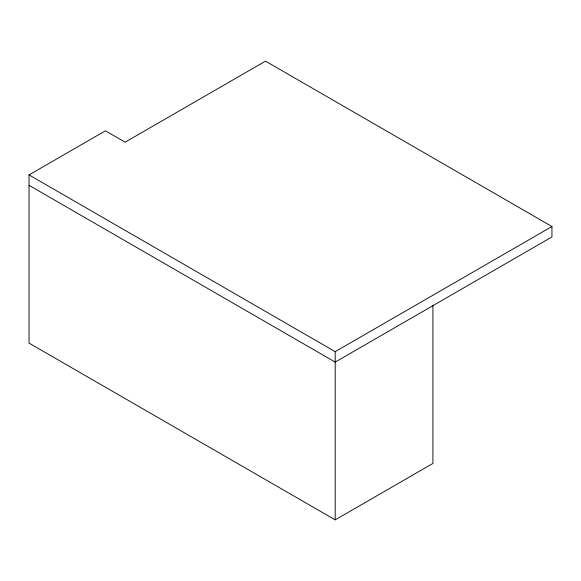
<?xml version="1.0" encoding="UTF-8"?>
<svg xmlns="http://www.w3.org/2000/svg" width="581" height="581" viewBox="0 0 581 581"><rect width="100%" height="100%" fill="white"/><g stroke="black" fill="none" stroke-linecap="round" stroke-linejoin="round"><path stroke-width="0.87" d="M432.925 305.664L432.925 463.442L335.201 519.864L29.05 343.11L29.05 174.91L105.415 130.819L125.111 142.192L265.495 61.136L551.95 226.517L551.95 236.946L335.201 362.086L29.05 185.332M29.05 174.91L335.201 351.658L551.95 226.517M335.201 351.658L335.201 519.864"/></g></svg>
